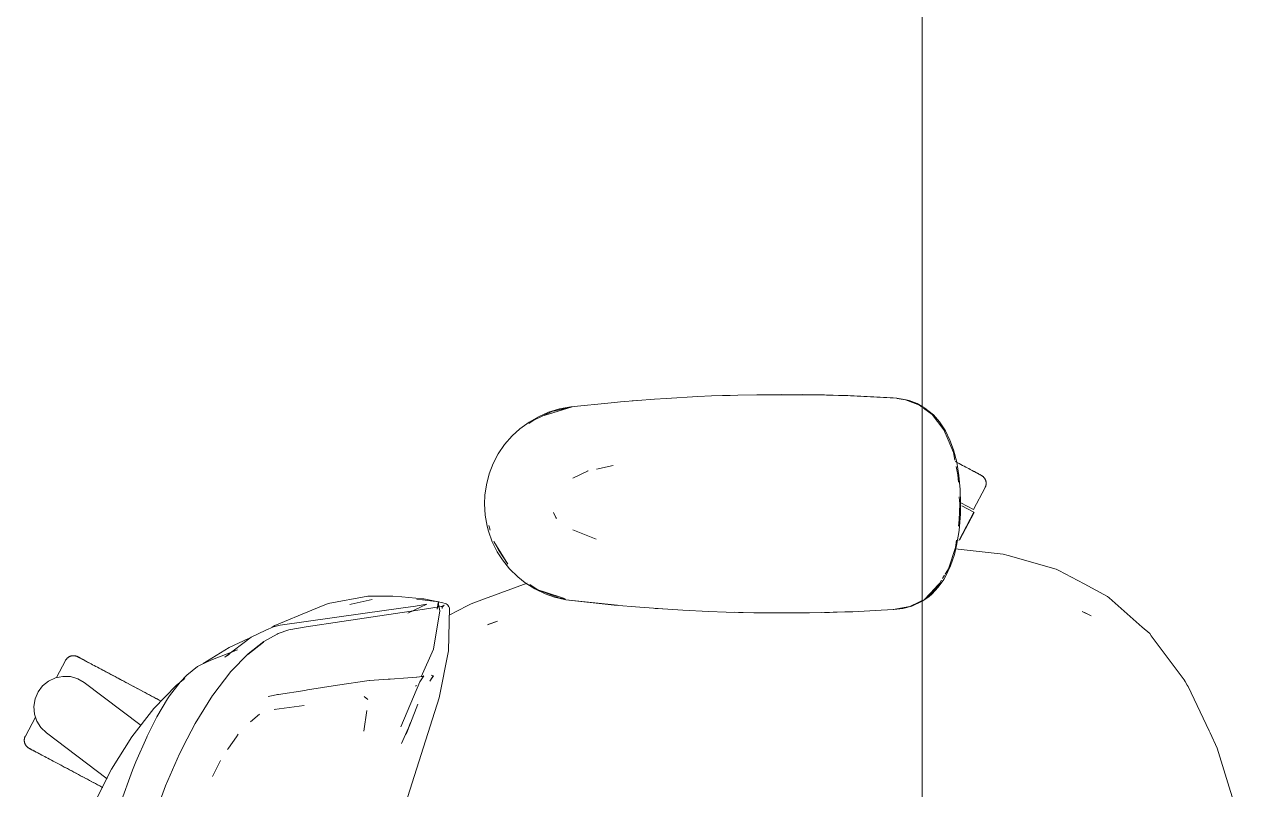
# Model space of a CAD drawing. Header units: millimetres. Extents: x 155927 to 326028, y -36033 to 97293.
# Drawn here: x 200227 to 200766, y 32283 to 32623 of the extents above; entities that cross this region are included whole.
import ezdxf

# ---------------------------------------------------------------- set-up
doc = ezdxf.new("R2010")
doc.units = ezdxf.units.MM
doc.header["$MEASUREMENT"] = 0
doc.layers.add('G-IMPT', color=8, linetype='CONTINUOUS', lineweight=9)
doc.layers.add('I-FURN', color=8, linetype='CONTINUOUS', lineweight=9)

msp = doc.modelspace()

# ---------------------------------------------------------------- linework, layer by layer
at = {"layer": 'G-IMPT'}
for p, q in [((200511.67, 32456.59), (200525.81, 32457.4)), ((200531.83, 32457.65), (200525.81, 32457.4)), ((200531.83, 32457.65), (200543.59, 32458.04)), ((200536.72, 32457.79), (200538.65, 32457.9)), ((200538.65, 32457.9), (200540.15, 32457.92)), ((200552.01, 32458.21), (200543.59, 32458.04)), ((200552.01, 32458.21), (200562.8, 32458.3)), ((200552.01, 32458.21), (200572.19, 32458.25)), ((200552.01, 32458.21), (200582.03, 32458.09)), ((200582.03, 32458.09), (200562.8, 32458.3)), ((200572.19, 32458.25), (200582.03, 32458.09)), ((200572.19, 32458.25), (200593.59, 32457.75)), ((200572.19, 32458.25), (200592.38, 32457.79)), ((200572.19, 32458.21), (200574.23, 32458.23)), ((200574.23, 32458.23), (200576.14, 32458.16)), ((200582.03, 32458.09), (200593.59, 32457.75)), ((200593.59, 32457.75), (200592.38, 32457.79)), ((200592.38, 32457.79), (200614.16, 32456.7)), ((200592.38, 32457.79), (200612.56, 32456.81)), ((200593.59, 32457.75), (200614.16, 32456.7)), ((200469.98, 32452.76), (200457.52, 32448.93)), ((200457.52, 32448.93), (200466.66, 32451.85)), ((200459.56, 32450.4), (200464.42, 32451.87)), ((200461.01, 32450.72), (200469.41, 32452.64)), ((200469.47, 32452.76), (200464.42, 32451.87)), ((200469.98, 32452.76), (200466.66, 32451.85)), ((200487.39, 32454.67), (200469.47, 32452.76)), ((200491.52, 32455.02), (200487.39, 32454.67)), ((200506.58, 32456.26), (200491.52, 32455.02)), ((200498.4, 32455.61), (200496.72, 32455.44)), ((200506.58, 32456.26), (200511.67, 32456.59)), ((200614.16, 32456.7), (200612.56, 32456.81)), ((200614.16, 32456.7), (200615.81, 32456.45)), ((200618.03, 32455.98), (200614.18, 32456.57)), ((200618.21, 32456), (200615.81, 32456.45)), ((200618.03, 32455.98), (200624.22, 32453.57)), ((200618.21, 32456), (200619.55, 32455.64)), ((200623.19, 32454.24), (200619.55, 32455.64)), ((200623.19, 32454.24), (200625.43, 32452.97)), ((200624.22, 32453.57), (200625.43, 32452.68)), ((200625.43, 32452.97), (200626.63, 32452.29)), ((200625.98, 32452.27), (200629.85, 32449.41)), ((200626.63, 32452.29), (200630.37, 32449.21)), ((200450.84, 32445.39), (200452.95, 32446.98)), ((200455.32, 32448.59), (200450.88, 32446.08)), ((200461.01, 32450.72), (200452.95, 32446.98)), ((200455.32, 32448.59), (200459.56, 32450.4)), ((200629.85, 32449.41), (200635.06, 32442.62)), ((200633.03, 32446.17), (200630.37, 32449.21)), ((200446.8, 32443.08), (200443.36, 32439.92)), ((200446.8, 32443.08), (200450.88, 32446.08)), ((200635.69, 32442.12), (200633.03, 32446.17)), ((200635.06, 32442.62), (200636.9, 32438.22)), ((200635.69, 32442.12), (200637.67, 32438.05)), ((200437.21, 32431.92), (200440.04, 32436.08)), ((200440.04, 32436.08), (200443.36, 32439.92)), ((200639.23, 32432.6), (200636.9, 32438.22)), ((200639.26, 32433.71), (200637.67, 32438.05)), ((200437.21, 32431.92), (200435.02, 32427.75)), ((200639.23, 32432.6), (200639.94, 32429.14)), ((200639.26, 32433.71), (200640.69, 32428.23)), ((200435.02, 32427.75), (200433.18, 32423.04)), ((200488.18, 32426.8), (200480.75, 32425.22)), ((200640.5, 32426.39), (200641.27, 32422.64)), ((200641.69, 32422.3), (200640.69, 32428.23)), ((200431.92, 32418.17), (200433.18, 32423.04)), ((200470.35, 32421.19), (200477.13, 32424.46)), ((200476.85, 32424.38), (200477.13, 32424.46)), ((200641.27, 32422.64), (200641.47, 32419.43)), ((200641.69, 32422.3), (200642.25, 32416.15)), ((200431.92, 32418.17), (200431.27, 32413.66)), ((200642.43, 32409.81), (200642.25, 32416.15)), ((200431.1, 32409.81), (200431.27, 32413.66)), ((200431.1, 32409.81), (200431.4, 32404.77)), ((200641.83, 32402.65), (200642.06, 32409.81)), ((200641.87, 32412.92), (200642.06, 32409.81)), ((200642.34, 32405.31), (200642.43, 32409.81)), ((200431.4, 32404.77), (200432.28, 32399.82)), ((200461.72, 32405.99), (200462.73, 32403.76)), ((200462.73, 32403.76), (200463.03, 32403.31)), ((200642.34, 32405.31), (200641.77, 32397.99)), ((200432.28, 32399.82), (200432.84, 32397.7)), ((200433.64, 32398.13), (200433.02, 32400.16)), ((200480.68, 32394.09), (200470.26, 32398.24)), ((200640.65, 32391.23), (200641.77, 32397.99)), ((200641.83, 32402.65), (200641.43, 32399.87)), ((200434.55, 32392.92), (200432.84, 32397.7)), ((200434.55, 32392.92), (200436.79, 32388.41)), ((200435.2, 32393.02), (200437.36, 32389.34)), ((200435.2, 32393.02), (200441.52, 32383.07)), ((200640.56, 32393.68), (200640.1, 32390.39)), ((200436.79, 32388.41), (200439.06, 32384.87)), ((200437.36, 32389.34), (200441.52, 32383.07)), ((200640.1, 32390.39), (200637.07, 32381)), ((200639.67, 32387.3), (200637.93, 32382.22)), ((200639.67, 32387.3), (200640.65, 32391.23)), ((200639.98, 32389.88), (200661.26, 32387.47)), ((200663.52, 32386.83), (200661.26, 32387.47)), ((200442.25, 32380.89), (200439.06, 32384.87)), ((200637.93, 32382.22), (200635.73, 32377.58)), ((200663.52, 32386.83), (200684.87, 32380.83)), ((200442.25, 32380.89), (200445.86, 32377.34)), ((200445.86, 32377.34), (200449.16, 32374.72)), ((200632.48, 32372.75), (200634.92, 32376.21)), ((200635.32, 32378.08), (200634.46, 32376.64)), ((200635.73, 32377.58), (200634.92, 32376.21)), ((200637.07, 32381), (200635.6, 32378.54)), ((200684.87, 32380.83), (200685.98, 32380.23)), ((200685.98, 32380.23), (200697.22, 32374.22)), ((200450.06, 32374.6), (200431.12, 32367.66)), ((200453.49, 32371.99), (200449.16, 32374.72)), ((200454.81, 32371.6), (200451.23, 32374.02)), ((200453.49, 32371.99), (200458.07, 32369.8)), ((200464.03, 32367.99), (200454.81, 32371.6)), ((200454.81, 32371.6), (200457.52, 32370.69)), ((200454.81, 32371.6), (200466.66, 32367.78)), ((200633.3, 32374.78), (200626.4, 32367.39)), ((200632.11, 32372.69), (200626.4, 32367.39)), ((200632.17, 32373.48), (200628.81, 32369.62)), ((200629.61, 32369.7), (200632.48, 32372.75)), ((200633.99, 32375.85), (200632.11, 32372.69)), ((200633.3, 32374.78), (200632.48, 32373.84)), ((200697.22, 32374.22), (200707.65, 32368.64)), ((200361.64, 32365.52), (200357.78, 32363.92)), ((200379.34, 32368.76), (200361.64, 32365.52)), ((200381.2, 32367.35), (200371.9, 32365.3)), ((200379.34, 32368.76), (200386.31, 32368.78)), ((200386.31, 32368.78), (200390.48, 32368.78)), ((200394.43, 32368.44), (200390.48, 32368.78)), ((200403.76, 32367.64), (200394.43, 32368.44)), ((200403.59, 32367.12), (200401, 32367.33)), ((200408.27, 32366.6), (200403.59, 32367.12)), ((200403.76, 32367.64), (200404.23, 32367.6)), ((200404.23, 32367.6), (200408.48, 32366.78)), ((200408.89, 32366.53), (200408.27, 32366.6)), ((200408.48, 32366.78), (200410.8, 32366.34)), ((200408.89, 32366.53), (200412.17, 32365.99)), ((200410.07, 32363.06), (200410.8, 32366.34)), ((200410.07, 32363.06), (200410.56, 32365.93)), ((200410.56, 32365.93), (200411.25, 32362.35)), ((200414.03, 32365.44), (200412.17, 32365.99)), ((200414.03, 32365.44), (200414.57, 32365.12)), ((200423.39, 32364.54), (200425.15, 32365.47)), ((200431.12, 32367.66), (200425.15, 32365.47)), ((200457.52, 32370.69), (200466.66, 32367.78)), ((200458.07, 32369.8), (200462.2, 32368.35)), ((200467.16, 32367.2), (200462.2, 32368.35)), ((200467.09, 32367.41), (200464.03, 32367.99)), ((200467.16, 32367.2), (200490.12, 32364.74)), ((200467.16, 32367.2), (200469.98, 32366.86)), ((200467.16, 32367.2), (200488.6, 32364.84)), ((200490.12, 32364.74), (200469.98, 32366.86)), ((200624.16, 32366.29), (200619.9, 32364.18)), ((200625.07, 32366.37), (200620.74, 32364.38)), ((200624.16, 32366.29), (200625.43, 32366.91)), ((200625.43, 32366.61), (200628.29, 32368.57)), ((200626.4, 32367.39), (200628.81, 32369.62)), ((200629.61, 32369.7), (200628.29, 32368.57)), ((200708.32, 32368.05), (200707.65, 32368.64)), ((200723.1, 32355.03), (200708.32, 32368.05)), ((200337.97, 32355.74), (200354.42, 32362.53)), ((200387.62, 32362.57), (200340.4, 32355.9)), ((200354.42, 32362.53), (200357.78, 32363.92)), ((200398.58, 32362.18), (200367.71, 32357.63)), ((200371.9, 32365.3), (200371.32, 32365.15)), ((200387.62, 32362.57), (200398.28, 32364.01)), ((200405.46, 32365.2), (200397.06, 32361.21)), ((200399.58, 32364.23), (200398.28, 32364.01)), ((200406.43, 32363.29), (200398.58, 32362.18)), ((200399.58, 32364.23), (200404.6, 32365.06)), ((200405.46, 32365.2), (200404.6, 32365.06)), ((200412.7, 32364.4), (200406.43, 32363.29)), ((200408.53, 32345.3), (200411.25, 32362.35)), ((200412.08, 32364.23), (200413.18, 32364.79)), ((200412.08, 32364.23), (200412.7, 32364.4)), ((200412.28, 32363.36), (200412.36, 32363.86)), ((200412.68, 32364.4), (200412.36, 32363.86)), ((200412.68, 32364.4), (200413.18, 32364.79)), ((200414.57, 32365.12), (200414.94, 32364.62)), ((200415.55, 32363.59), (200414.94, 32364.62)), ((200415.07, 32364), (200414.94, 32364.62)), ((200414.94, 32364.62), (200414.96, 32364.55)), ((200415.07, 32364), (200414.96, 32364.55)), ((200415.16, 32344.6), (200415.55, 32363.59)), ((200415.48, 32360.4), (200423.39, 32364.54)), ((200488.6, 32364.84), (200500, 32363.86)), ((200510.28, 32363.13), (200500, 32363.86)), ((200508.24, 32363.27), (200506.82, 32363.4)), ((200508.24, 32363.27), (200510.14, 32363.18)), ((200510.28, 32363.13), (200519.15, 32362.57)), ((200530.46, 32362.03), (200519.15, 32362.57)), ((200530.46, 32362.03), (200538.34, 32361.73)), ((200550.65, 32361.44), (200538.34, 32361.73)), ((200542.21, 32361.65), (200543.87, 32361.58)), ((200543.87, 32361.58), (200545.95, 32361.58)), ((200550.65, 32361.44), (200556.12, 32361.37)), ((200570.83, 32361.36), (200556.12, 32361.37)), ((200575.34, 32361.41), (200570.83, 32361.36)), ((200575.34, 32361.41), (200591.01, 32361.79)), ((200582.07, 32361.59), (200584.29, 32361.59)), ((200587.61, 32361.73), (200584.29, 32361.59)), ((200591.01, 32361.79), (200594.56, 32361.91)), ((200607.12, 32362.53), (200594.56, 32361.91)), ((200607.12, 32362.53), (200612.78, 32362.81)), ((200619.9, 32364.18), (200612.56, 32362.81)), ((200612.78, 32362.81), (200616.79, 32363.31)), ((200616.79, 32363.31), (200620.74, 32364.38)), ((200698.05, 32361.2), (200696.46, 32361.98)), ((200700.35, 32360.02), (200696.46, 32361.98)), ((200700.35, 32360.02), (200698.05, 32361.2)), ((200334.04, 32353.68), (200337.41, 32355.25)), ((200336.8, 32354.97), (200337.97, 32355.74)), ((200340.4, 32355.9), (200337.41, 32355.25)), ((200344.27, 32353.93), (200351.94, 32355.23)), ((200367.71, 32357.63), (200351.94, 32355.23)), ((200432.42, 32356.06), (200436.89, 32357.7)), ((200432.42, 32356.06), (200433.01, 32356.32)), ((200436.89, 32357.7), (200433.01, 32356.32)), ((200723.1, 32355.03), (200726.36, 32352.16)), ((200315.82, 32341.7), (200327.52, 32350.64)), ((200326.34, 32349.97), (200317.71, 32345.99)), ((200334.04, 32353.68), (200327.52, 32350.64)), ((200333.22, 32348.68), (200339.06, 32351.97)), ((200339.06, 32351.97), (200339.48, 32352.18)), ((200344.27, 32353.93), (200339.48, 32352.18)), ((200727.09, 32351.19), (200726.36, 32352.16)), ((200741.66, 32331.7), (200727.09, 32351.19)), ((200317.71, 32345.99), (200306.26, 32338.87)), ((200321.47, 32344.94), (200309.57, 32340.43)), ((200326.05, 32342.96), (200333, 32348.35)), ((200326.05, 32342.96), (200329.62, 32345.76)), ((200333.22, 32348.68), (200326.26, 32343.26)), ((200333, 32348.35), (200329.62, 32345.76)), ((200408.53, 32345.3), (200402.92, 32332.95)), ((200415.16, 32344.6), (200410.97, 32323.65)), ((200304.9, 32338.18), (200307.34, 32339.35)), ((200307.34, 32339.35), (200309.57, 32340.43)), ((200315.82, 32341.7), (200317.85, 32342.86)), ((200318.52, 32335.36), (200326.26, 32343.26)), ((200298.9, 32333.7), (200296.01, 32330.68)), ((200303.77, 32337.56), (200298.9, 32333.7)), ((200303.77, 32337.56), (200304.9, 32338.18)), ((200318.52, 32335.36), (200310.5, 32324.92)), ((200401.07, 32332.88), (200403.46, 32333.18)), ((200404.19, 32333.47), (200402.43, 32330.8)), ((200403.47, 32333.18), (200403.46, 32333.18)), ((200403.47, 32333.18), (200404.19, 32333.47)), ((200406.8, 32331.01), (200408.33, 32333.5)), ((200408.39, 32333.48), (200406.8, 32331.01)), ((200408.33, 32333.5), (200406.84, 32331.03)), ((200407.46, 32333.77), (200408.33, 32333.5)), ((200408.39, 32333.48), (200408.33, 32333.5)), ((200294.34, 32329.26), (200284.38, 32318.96)), ((200296.01, 32330.68), (200291.29, 32324.55)), ((200294.34, 32329.26), (200298.01, 32332.26)), ((200365.88, 32329.29), (200352.52, 32327.17)), ((200365.88, 32329.29), (200379.95, 32331.32)), ((200380.03, 32331.33), (200379.95, 32331.32)), ((200380.03, 32331.33), (200388.27, 32331.95)), ((200388.27, 32331.95), (200389.26, 32332.02)), ((200389.26, 32332.02), (200397.12, 32332.58)), ((200402.43, 32330.8), (200393.99, 32310.82)), ((200397.12, 32332.58), (200400.99, 32332.88)), ((200400.98, 32329.08), (200400.54, 32328.81)), ((200401.07, 32332.88), (200400.99, 32332.88)), ((200741.66, 32331.7), (200742.12, 32330.92)), ((200742.12, 32330.92), (200743.06, 32329.35)), ((200743.48, 32328.64), (200743.06, 32329.35)), ((200743.48, 32328.64), (200752.75, 32309)), ((200285.7, 32315.26), (200290.43, 32323.26)), ((200291.29, 32324.55), (200290.43, 32323.26)), ((200306.45, 32318.57), (200310.33, 32324.67)), ((200310.33, 32324.67), (200310.5, 32324.92)), ((200335.06, 32324.24), (200337.23, 32324.7)), ((200337.23, 32324.7), (200339.21, 32325.12)), ((200339.68, 32325.2), (200339.21, 32325.12)), ((200351.4, 32327), (200339.68, 32325.2)), ((200351.4, 32327), (200352.01, 32327.09)), ((200352.52, 32327.17), (200352.01, 32327.09)), ((200379.29, 32322.94), (200377.65, 32324.22)), ((200394.98, 32273.41), (200410.97, 32323.65)), ((200274.57, 32306.36), (200284.38, 32318.96)), ((200306.45, 32318.57), (200302.68, 32312.34)), ((200351.1, 32320.32), (200337.75, 32318.54)), ((200337.75, 32318.54), (200338.22, 32318.68)), ((200378.94, 32317.99), (200377.54, 32308.83)), ((200378.94, 32317.99), (200378.89, 32317.64)), ((200398.29, 32312.46), (200401.54, 32320.93)), ((200285.39, 32314.66), (200281.39, 32306.65)), ((200285.39, 32314.66), (200285.7, 32315.26)), ((200299.11, 32305.55), (200302.68, 32312.34)), ((200327.25, 32313.04), (200331.16, 32316.38)), ((200396.27, 32307.56), (200398.3, 32312.67)), ((200398.3, 32312.67), (200396.27, 32307.55)), ((200398.29, 32312.46), (200396.27, 32307.56)), ((200265.6, 32292.07), (200274.57, 32306.36)), ((200281.17, 32306.21), (200276.4, 32295.25)), ((200281.17, 32306.21), (200281.39, 32306.65)), ((200320.98, 32306.41), (200317.48, 32301.27)), ((200320.98, 32306.41), (200321.73, 32307.51)), ((200397.27, 32310.08), (200394.22, 32303.37)), ((200752.75, 32309), (200753.18, 32308.08)), ((200756.37, 32301.32), (200753.18, 32308.08)), ((200299.11, 32305.55), (200295.72, 32298.82)), ((200317.48, 32301.27), (200317.09, 32300.7)), ((200756.37, 32301.32), (200761.69, 32284.04)), ((200289.55, 32284.6), (200295.72, 32298.82)), ((200313.95, 32295.8), (200310.41, 32288.83)), ((200258.51, 32278.29), (200265.6, 32292.07)), ((200269.32, 32276.5), (200274.92, 32291.57)), ((200276.4, 32295.25), (200274.92, 32291.57)), ((200284.09, 32269.72), (200289.55, 32284.6)), ((200761.69, 32284.04), (200765.88, 32270.44))]:
    msp.add_line(p, q, dxfattribs=at)
at = {"layer": 'I-FURN'}
for p, q in [((200625.43, 32807.61), (200625.43, 31407.61)), ((200625.43, 31407.61), (200625.43, 32807.61)), ((200640.91, 32428.11), (200640.08, 32428.56)), ((200641.73, 32427.68), (200640.91, 32428.11)), ((200642.51, 32427.26), (200641.73, 32427.68)), ((200643.28, 32426.86), (200642.51, 32427.26)), ((200644.01, 32426.47), (200643.28, 32426.86)), ((200644.72, 32426.09), (200644.01, 32426.47)), ((200645.4, 32425.73), (200644.72, 32426.09)), ((200646.04, 32425.39), (200645.4, 32425.73)), ((200646.66, 32425.06), (200646.04, 32425.39)), ((200647.24, 32424.75), (200646.66, 32425.06)), ((200646.93, 32424.91), (200647.5, 32424.61)), ((200647.8, 32424.45), (200647.24, 32424.75)), ((200647.5, 32424.61), (200648.04, 32424.33)), ((200648.31, 32424.18), (200647.8, 32424.45)), ((200648.04, 32424.33), (200648.54, 32424.06)), ((200648.79, 32423.92), (200648.31, 32424.18)), ((200648.54, 32424.06), (200649, 32423.81)), ((200649.24, 32423.69), (200648.79, 32423.92)), ((200649, 32423.81), (200649.43, 32423.58)), ((200649.65, 32423.47), (200649.24, 32423.69)), ((200649.43, 32423.58), (200649.83, 32423.37)), ((200650.02, 32423.27), (200649.65, 32423.47)), ((200649.83, 32423.37), (200650.18, 32423.18)), ((200650.36, 32423.09), (200650.02, 32423.27)), ((200650.18, 32423.18), (200650.5, 32423.02)), ((200650.66, 32422.93), (200650.36, 32423.09)), ((200650.5, 32423.02), (200650.78, 32422.87)), ((200650.91, 32422.8), (200650.66, 32422.93)), ((200650.78, 32422.87), (200651.02, 32422.74)), ((200651.13, 32422.68), (200650.91, 32422.8)), ((200651.02, 32422.74), (200651.22, 32422.63)), ((200651.31, 32422.58), (200651.13, 32422.68)), ((200651.22, 32422.63), (200651.38, 32422.55)), ((200651.45, 32422.51), (200651.31, 32422.58)), ((200651.38, 32422.55), (200651.51, 32422.48)), ((200651.55, 32422.46), (200651.45, 32422.51)), ((200651.51, 32422.48), (200651.59, 32422.44)), ((200651.61, 32422.42), (200651.55, 32422.46)), ((200651.59, 32422.44), (200651.63, 32422.42)), ((200651.63, 32422.41), (200651.61, 32422.42)), ((200651.63, 32422.42), (200651.63, 32422.41)), ((200651.63, 32422.41), (200651.78, 32422.33)), ((200651.78, 32422.33), (200651.91, 32422.25)), ((200651.91, 32422.25), (200652.05, 32422.16)), ((200652.05, 32422.16), (200652.18, 32422.07)), ((200652.18, 32422.07), (200652.3, 32421.97)), ((200652.3, 32421.97), (200652.43, 32421.86)), ((200652.43, 32421.86), (200652.54, 32421.75)), ((200652.54, 32421.75), (200652.66, 32421.64)), ((200652.66, 32421.64), (200652.77, 32421.52)), ((200652.77, 32421.52), (200652.87, 32421.39)), ((200652.87, 32421.39), (200652.97, 32421.27)), ((200652.97, 32421.27), (200653.06, 32421.14)), ((200653.06, 32421.14), (200653.15, 32421)), ((200653.15, 32421), (200653.24, 32420.86)), ((200653.24, 32420.86), (200653.31, 32420.72)), ((200653.31, 32420.72), (200653.39, 32420.58)), ((200653.39, 32420.58), (200653.45, 32420.43)), ((200653.45, 32420.43), (200653.51, 32420.28)), ((200653.51, 32420.28), (200653.57, 32420.13)), ((200653.57, 32420.13), (200653.61, 32419.98)), ((200653.61, 32419.98), (200653.66, 32419.82)), ((200653.66, 32419.82), (200653.69, 32419.66)), ((200653.69, 32419.66), (200653.72, 32419.5)), ((200653.72, 32419.5), (200653.74, 32419.34)), ((200653.74, 32419.34), (200653.76, 32419.18)), ((200648.15, 32407.28), (200653.3, 32416.96)), ((200653.32, 32417), (200653.3, 32416.96)), ((200653.39, 32417.14), (200653.32, 32417)), ((200653.46, 32417.29), (200653.39, 32417.14)), ((200653.52, 32417.44), (200653.46, 32417.29)), ((200653.57, 32417.59), (200653.52, 32417.44)), ((200653.62, 32417.75), (200653.57, 32417.59)), ((200653.66, 32417.9), (200653.62, 32417.75)), ((200653.69, 32418.06), (200653.66, 32417.9)), ((200653.72, 32418.22), (200653.69, 32418.06)), ((200653.74, 32418.38), (200653.72, 32418.22)), ((200653.76, 32418.54), (200653.74, 32418.38)), ((200653.76, 32419.18), (200653.77, 32419.02)), ((200653.77, 32418.7), (200653.76, 32418.54)), ((200653.77, 32419.02), (200653.77, 32418.86)), ((200653.77, 32418.86), (200653.77, 32418.7)), ((200642.52, 32410.27), (200648.15, 32407.28)), ((200643.04, 32408.86), (200648.34, 32406.05)), ((200648.34, 32406.05), (200641.76, 32393.68)), ((200641.93, 32393.59), (200648.51, 32405.95)), ((200641.76, 32393.68), (200641.67, 32393.73)), ((200245.1, 32340.23), (200241.07, 32332.64)), ((200245.1, 32340.23), (200245.18, 32340.37)), ((200245.18, 32340.37), (200245.27, 32340.5)), ((200245.27, 32340.5), (200245.36, 32340.64)), ((200245.36, 32340.64), (200245.45, 32340.77)), ((200245.45, 32340.77), (200245.55, 32340.89)), ((200245.55, 32340.89), (200245.65, 32341.02)), ((200245.65, 32341.02), (200245.76, 32341.13)), ((200245.76, 32341.13), (200245.88, 32341.25)), ((200245.88, 32341.25), (200246, 32341.36)), ((200246, 32341.36), (200246.12, 32341.46)), ((200246.12, 32341.46), (200246.25, 32341.56)), ((200246.25, 32341.56), (200246.38, 32341.65)), ((200246.38, 32341.65), (200246.51, 32341.74)), ((200246.51, 32341.74), (200246.65, 32341.83)), ((200246.65, 32341.83), (200246.79, 32341.9)), ((200246.79, 32341.9), (200246.94, 32341.98)), ((200246.94, 32341.98), (200247.08, 32342.04)), ((200247.08, 32342.04), (200247.23, 32342.1)), ((200247.23, 32342.1), (200247.39, 32342.16)), ((200247.39, 32342.16), (200247.54, 32342.2)), ((200247.54, 32342.2), (200247.7, 32342.25)), ((200247.7, 32342.25), (200247.85, 32342.28)), ((200247.85, 32342.28), (200248.01, 32342.31)), ((200248.01, 32342.31), (200248.17, 32342.33)), ((200248.17, 32342.33), (200248.33, 32342.35)), ((200248.33, 32342.35), (200248.49, 32342.36)), ((200248.49, 32342.36), (200248.65, 32342.36)), ((200248.65, 32342.36), (200248.81, 32342.36)), ((200248.81, 32342.36), (200248.98, 32342.35)), ((200248.98, 32342.35), (200249.14, 32342.34)), ((200249.14, 32342.34), (200249.3, 32342.31)), ((200249.3, 32342.31), (200249.45, 32342.28)), ((200249.45, 32342.28), (200249.61, 32342.25)), ((200249.61, 32342.25), (200249.77, 32342.21)), ((200249.77, 32342.21), (200249.92, 32342.16)), ((200249.92, 32342.16), (200250.07, 32342.11)), ((200250.07, 32342.11), (200250.22, 32342.05)), ((200250.22, 32342.05), (200250.37, 32341.98)), ((200250.37, 32341.98), (200250.52, 32341.91)), ((200250.52, 32341.91), (200250.55, 32341.89)), ((200250.55, 32341.89), (200250.57, 32341.88)), ((200250.56, 32341.89), (200250.55, 32341.89)), ((200250.6, 32341.87), (200250.56, 32341.89)), ((200250.57, 32341.88), (200250.63, 32341.85)), ((200250.68, 32341.82), (200250.6, 32341.87)), ((200250.63, 32341.85), (200250.73, 32341.8)), ((200250.81, 32341.76), (200250.68, 32341.82)), ((200250.73, 32341.8), (200250.87, 32341.72)), ((200250.97, 32341.67), (200250.81, 32341.76)), ((200250.87, 32341.72), (200251.05, 32341.63)), ((200251.17, 32341.56), (200250.97, 32341.67)), ((200251.05, 32341.63), (200251.27, 32341.51)), ((200251.41, 32341.44), (200251.17, 32341.56)), ((200251.27, 32341.51), (200251.53, 32341.37)), ((200251.69, 32341.29), (200251.41, 32341.44)), ((200251.53, 32341.37), (200251.83, 32341.21)), ((200252.01, 32341.12), (200251.69, 32341.29)), ((200251.83, 32341.21), (200252.17, 32341.03)), ((200252.36, 32340.93), (200252.01, 32341.12)), ((200252.17, 32341.03), (200252.54, 32340.84)), ((200252.75, 32340.72), (200252.36, 32340.93)), ((200252.54, 32340.84), (200252.95, 32340.62)), ((200253.18, 32340.49), (200252.75, 32340.72)), ((200252.95, 32340.62), (200253.39, 32340.38)), ((200253.65, 32340.25), (200253.18, 32340.49)), ((200253.39, 32340.38), (200253.88, 32340.12)), ((200254.15, 32339.98), (200253.65, 32340.25)), ((200253.88, 32340.12), (200254.39, 32339.85)), ((200254.69, 32339.69), (200254.15, 32339.98)), ((200254.39, 32339.85), (200254.94, 32339.56)), ((200255.26, 32339.39), (200254.69, 32339.69)), ((200254.94, 32339.56), (200255.53, 32339.25)), ((200255.86, 32339.07), (200255.26, 32339.39)), ((200256.49, 32338.73), (200255.86, 32339.07)), ((200257.15, 32338.38), (200256.49, 32338.73)), ((200240.61, 32332.55), (200243.92, 32333.22)), ((200243.92, 32333.22), (200247.29, 32333.08)), ((200247.29, 32333.08), (200250.53, 32332.14)), ((200257.85, 32338.01), (200257.15, 32338.38)), ((200258.57, 32337.63), (200257.85, 32338.01)), ((200259.32, 32337.23), (200258.57, 32337.63)), ((200260.1, 32336.82), (200259.32, 32337.23)), ((200260.9, 32336.39), (200260.1, 32336.82)), ((200261.72, 32335.95), (200260.9, 32336.39)), ((200261.27, 32336.19), (200262.11, 32335.75)), ((200262.57, 32335.5), (200261.72, 32335.95)), ((200262.11, 32335.75), (200262.97, 32335.29)), ((200263.44, 32335.04), (200262.57, 32335.5)), ((200262.97, 32335.29), (200263.84, 32334.83)), ((200264.32, 32334.57), (200263.44, 32335.04)), ((200263.84, 32334.83), (200264.74, 32334.35)), ((200265.23, 32334.09), (200264.32, 32334.57)), ((200264.74, 32334.35), (200265.65, 32333.86)), ((200266.15, 32333.6), (200265.23, 32334.09)), ((200265.65, 32333.86), (200266.58, 32333.37)), ((200267.09, 32333.1), (200266.15, 32333.6)), ((200266.58, 32333.37), (200267.53, 32332.87)), ((200268.04, 32332.59), (200267.09, 32333.1)), ((200232.92, 32326.28), (200234.95, 32328.98)), ((200234.95, 32328.98), (200237.56, 32331.11)), ((200237.56, 32331.11), (200240.61, 32332.55)), ((200250.53, 32332.14), (200253.45, 32330.45)), ((200253.45, 32330.45), (200278.76, 32311.37)), ((200267.53, 32332.87), (200268.48, 32332.36)), ((200269.01, 32332.08), (200268.04, 32332.59)), ((200268.48, 32332.36), (200269.45, 32331.84)), ((200269.98, 32331.56), (200269.01, 32332.08)), ((200269.45, 32331.84), (200270.43, 32331.32)), ((200270.96, 32331.04), (200269.98, 32331.56)), ((200270.43, 32331.32), (200271.42, 32330.8)), ((200271.95, 32330.51), (200270.96, 32331.04)), ((200271.42, 32330.8), (200272.41, 32330.27)), ((200272.95, 32329.98), (200271.95, 32330.51)), ((200272.41, 32330.27), (200273.41, 32329.74)), ((200273.95, 32329.45), (200272.95, 32329.98)), ((200273.41, 32329.74), (200274.41, 32329.2)), ((200274.96, 32328.92), (200273.95, 32329.45)), ((200274.41, 32329.2), (200275.42, 32328.67)), ((200275.96, 32328.38), (200274.96, 32328.92)), ((200275.42, 32328.67), (200276.42, 32328.14)), ((200276.97, 32327.85), (200275.96, 32328.38)), ((200276.42, 32328.14), (200277.43, 32327.6)), ((200277.97, 32327.31), (200276.97, 32327.85)), ((200231.05, 32319.85), (200231.59, 32323.18)), ((200231.59, 32323.18), (200232.92, 32326.28)), ((200277.43, 32327.6), (200278.43, 32327.07)), ((200278.97, 32326.78), (200277.97, 32327.31)), ((200278.43, 32327.07), (200279.43, 32326.54)), ((200279.96, 32326.25), (200278.97, 32326.78)), ((200279.43, 32326.54), (200280.42, 32326.01)), ((200280.95, 32325.73), (200279.96, 32326.25)), ((200280.42, 32326.01), (200281.4, 32325.49)), ((200281.93, 32325.21), (200280.95, 32325.73)), ((200281.4, 32325.49), (200282.38, 32324.97)), ((200282.9, 32324.69), (200281.93, 32325.21)), ((200282.38, 32324.97), (200283.34, 32324.46)), ((200283.86, 32324.18), (200282.9, 32324.69)), ((200283.34, 32324.46), (200284.29, 32323.95)), ((200284.8, 32323.68), (200283.86, 32324.18)), ((200284.29, 32323.95), (200285.23, 32323.45)), ((200285.73, 32323.19), (200284.8, 32323.68)), ((200285.23, 32323.45), (200286.15, 32322.96)), ((200286.64, 32322.7), (200285.73, 32323.19)), ((200286.15, 32322.96), (200287.06, 32322.48)), ((200287.54, 32322.23), (200286.64, 32322.7)), ((200231.31, 32316.49), (200231.05, 32319.85)), ((200231.76, 32315.14), (200227.29, 32306.73)), ((200232.38, 32313.29), (200231.31, 32316.49)), ((200234.18, 32310.44), (200232.38, 32313.29)), ((200227.02, 32306.09), (200227.08, 32306.25)), ((200227.08, 32306.25), (200227.13, 32306.4)), ((200227.13, 32306.4), (200227.2, 32306.54)), ((200227.2, 32306.54), (200227.27, 32306.69)), ((200227.27, 32306.69), (200227.29, 32306.73)), ((200236.61, 32308.1), (200234.18, 32310.44)), ((200263.67, 32287.7), (200236.61, 32308.1)), ((200226.82, 32304.99), (200226.83, 32305.15)), ((200226.82, 32304.83), (200226.82, 32304.99)), ((200226.82, 32304.66), (200226.82, 32304.83)), ((200226.83, 32304.5), (200226.82, 32304.66)), ((200226.83, 32305.15), (200226.85, 32305.31)), ((200226.85, 32304.34), (200226.83, 32304.5)), ((200226.85, 32305.31), (200226.87, 32305.47)), ((200226.87, 32304.18), (200226.85, 32304.34)), ((200226.87, 32305.47), (200226.9, 32305.63)), ((200226.9, 32304.03), (200226.87, 32304.18)), ((200226.9, 32305.63), (200226.93, 32305.78)), ((200226.94, 32303.87), (200226.9, 32304.03)), ((200226.93, 32305.78), (200226.97, 32305.94)), ((200226.98, 32303.71), (200226.94, 32303.87)), ((200226.97, 32305.94), (200227.02, 32306.09)), ((200227.03, 32303.56), (200226.98, 32303.71)), ((200227.08, 32303.41), (200227.03, 32303.56)), ((200227.14, 32303.26), (200227.08, 32303.41)), ((200227.21, 32303.11), (200227.14, 32303.26)), ((200227.28, 32302.97), (200227.21, 32303.11)), ((200227.36, 32302.82), (200227.28, 32302.97)), ((200227.44, 32302.69), (200227.36, 32302.82)), ((200227.53, 32302.55), (200227.44, 32302.69)), ((200227.62, 32302.42), (200227.53, 32302.55)), ((200227.72, 32302.29), (200227.62, 32302.42)), ((200227.83, 32302.17), (200227.72, 32302.29)), ((200227.93, 32302.05), (200227.83, 32302.17)), ((200228.05, 32301.94), (200227.93, 32302.05)), ((200228.17, 32301.83), (200228.05, 32301.94)), ((200228.29, 32301.72), (200228.17, 32301.83)), ((200228.42, 32301.62), (200228.29, 32301.72)), ((200228.55, 32301.53), (200228.42, 32301.62)), ((200228.68, 32301.44), (200228.55, 32301.53)), ((200228.82, 32301.35), (200228.68, 32301.44)), ((200228.96, 32301.28), (200228.82, 32301.35)), ((200228.96, 32301.27), (200228.96, 32301.28)), ((200228.96, 32301.28), (200228.98, 32301.27)), ((200229.01, 32301.25), (200228.96, 32301.27)), ((200228.98, 32301.27), (200229.04, 32301.23)), ((200229.09, 32301.21), (200229.01, 32301.25)), ((200229.04, 32301.23), (200229.14, 32301.18)), ((200229.21, 32301.14), (200229.09, 32301.21)), ((200229.14, 32301.18), (200229.28, 32301.11)), ((200229.37, 32301.06), (200229.21, 32301.14)), ((200229.28, 32301.11), (200229.46, 32301.01)), ((200229.57, 32300.95), (200229.37, 32301.06)), ((200229.46, 32301.01), (200229.68, 32300.89)), ((200229.81, 32300.82), (200229.57, 32300.95)), ((200229.68, 32300.89), (200229.94, 32300.76)), ((200230.09, 32300.67), (200229.81, 32300.82)), ((200229.94, 32300.76), (200230.23, 32300.6)), ((200230.41, 32300.5), (200230.09, 32300.67)), ((200230.23, 32300.6), (200230.57, 32300.42)), ((200230.77, 32300.31), (200230.41, 32300.5)), ((200230.57, 32300.42), (200230.94, 32300.22)), ((200231.16, 32300.11), (200230.77, 32300.31)), ((200230.94, 32300.22), (200231.35, 32300)), ((200231.59, 32299.88), (200231.16, 32300.11)), ((200231.35, 32300), (200231.8, 32299.77)), ((200232.05, 32299.63), (200231.59, 32299.88)), ((200231.8, 32299.77), (200232.28, 32299.51)), ((200232.56, 32299.36), (200232.05, 32299.63)), ((200232.28, 32299.51), (200232.8, 32299.23)), ((200233.09, 32299.08), (200232.56, 32299.36)), ((200232.8, 32299.23), (200233.35, 32298.94)), ((200233.66, 32298.78), (200233.09, 32299.08)), ((200233.35, 32298.94), (200233.93, 32298.63)), ((200233.93, 32298.63), (200234.55, 32298.3)), ((200234.55, 32298.3), (200235.2, 32297.96)), ((200235.2, 32297.96), (200235.87, 32297.6)), ((200235.87, 32297.6), (200236.58, 32297.22)), ((200236.58, 32297.22), (200237.32, 32296.83)), ((200237.32, 32296.83), (200238.08, 32296.43)), ((200238.08, 32296.43), (200238.87, 32296.01)), ((200238.87, 32296.01), (200239.68, 32295.58)), ((200239.68, 32295.58), (200240.51, 32295.13)), ((200240.51, 32295.13), (200241.37, 32294.68)), ((200241.37, 32294.68), (200242.25, 32294.21)), ((200242.25, 32294.21), (200243.14, 32293.73)), ((200243.63, 32293.47), (200242.73, 32293.95)), ((200243.14, 32293.73), (200244.06, 32293.25)), ((200244.56, 32292.98), (200243.63, 32293.47)), ((200244.06, 32293.25), (200244.99, 32292.75)), ((200245.49, 32292.48), (200244.56, 32292.98)), ((200244.99, 32292.75), (200245.93, 32292.25)), ((200246.45, 32291.98), (200245.49, 32292.48)), ((200245.93, 32292.25), (200246.89, 32291.74)), ((200247.41, 32291.47), (200246.45, 32291.98)), ((200246.89, 32291.74), (200247.86, 32291.23)), ((200248.38, 32290.95), (200247.41, 32291.47)), ((200247.86, 32291.23), (200248.84, 32290.71)), ((200249.37, 32290.42), (200248.38, 32290.95)), ((200248.84, 32290.71), (200249.82, 32290.18)), ((200250.36, 32289.9), (200249.37, 32290.42)), ((200249.82, 32290.18), (200250.82, 32289.65)), ((200251.36, 32289.37), (200250.36, 32289.9)), ((200250.82, 32289.65), (200251.82, 32289.12)), ((200252.36, 32288.83), (200251.36, 32289.37)), ((200251.82, 32289.12), (200252.82, 32288.59)), ((200253.36, 32288.3), (200252.36, 32288.83)), ((200252.82, 32288.59), (200253.82, 32288.05)), ((200254.37, 32287.77), (200253.36, 32288.3)), ((200253.82, 32288.05), (200254.83, 32287.52)), ((200255.37, 32287.23), (200254.37, 32287.77)), ((200254.83, 32287.52), (200255.83, 32286.99)), ((200256.37, 32286.7), (200255.37, 32287.23)), ((200255.83, 32286.99), (200256.83, 32286.45)), ((200257.37, 32286.17), (200256.37, 32286.7)), ((200256.83, 32286.45), (200257.83, 32285.92)), ((200258.37, 32285.64), (200257.37, 32286.17)), ((200257.83, 32285.92), (200258.82, 32285.4)), ((200259.35, 32285.11), (200258.37, 32285.64)), ((200258.82, 32285.4), (200259.81, 32284.87)), ((200260.33, 32284.59), (200259.35, 32285.11)), ((200259.81, 32284.87), (200260.78, 32284.36)), ((200261.3, 32284.08), (200260.33, 32284.59)), ((200260.78, 32284.36), (200261.74, 32283.84))]:
    msp.add_line(p, q, dxfattribs=at)

doc.saveas('drawing.dxf')
